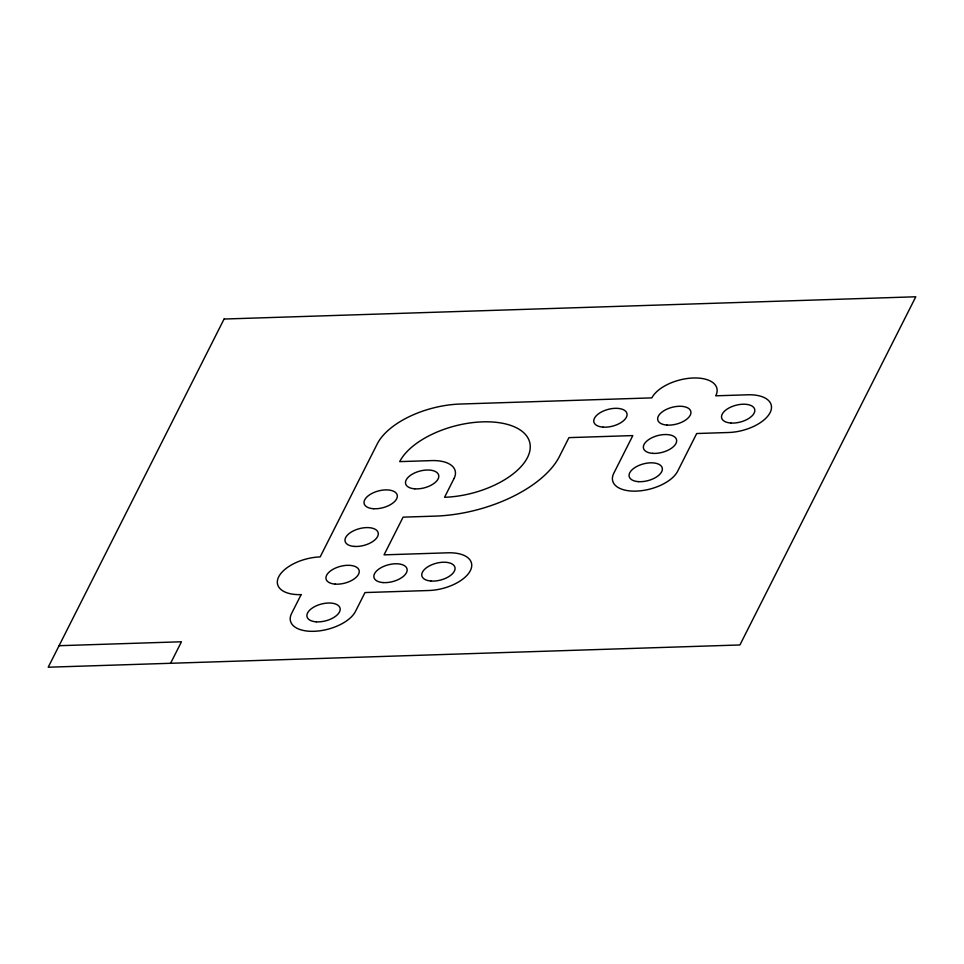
<?xml version="1.0" encoding="UTF-8"?>
<svg xmlns="http://www.w3.org/2000/svg" width="964" height="964" viewBox="0 0 964 964"><rect width="100%" height="100%" fill="white"/><g stroke="black" fill="none" stroke-linecap="round" stroke-linejoin="round"><path stroke-width="1.45" d="M170.604 663.28L181.461 641.771L59.057 645.711M224.082 319.036L48.2 667.221L739.918 644.964L915.8 296.779L224.082 319.036M301.117 594.619L291.598 613.466A34.15 17.34 -14.7 0 0 314.011 631.299A34.15 17.34 -14.7 0 0 355.475 611.417L364.995 592.559L428.884 590.51A34.15 17.34 -14.7 0 0 470.348 570.628A34.15 17.34 -14.7 0 0 447.923 552.806L384.046 554.854L403.097 517.15L435.029 516.126A102.461 52.032 -14.7 0 0 559.421 456.49L568.941 437.632L632.818 435.583L613.779 473.288A34.15 17.34 -14.7 0 0 636.192 491.11A34.15 17.34 -14.7 0 0 677.656 471.227L696.707 433.523L728.639 432.499A34.15 17.34 -14.7 0 0 770.103 412.616A34.15 17.34 -14.7 0 0 747.69 394.794L715.746 395.818A34.15 17.34 -14.7 0 0 693.333 377.996A34.15 17.34 -14.7 0 0 651.869 397.879L460.226 404.037A68.311 34.692 -14.7 0 0 377.31 443.802L320.168 556.915A34.15 17.34 -14.7 0 0 278.704 576.797A34.15 17.34 -14.7 0 0 301.117 594.619M454.08 478.421L444.561 497.279A68.311 34.692 -14.7 0 0 527.477 457.514A68.311 34.692 -14.7 0 0 482.651 421.858A68.311 34.692 -14.7 0 0 399.723 461.623L431.655 460.599A34.15 17.34 -14.7 0 1 454.08 478.421M730.82 423.027A17.075 8.676 -14.7 0 0 754.788 409.869A17.075 8.676 -14.7 0 0 728.88 408.037A17.075 8.676 -14.7 0 0 730.82 423.027M666.943 425.076A17.075 8.676 -14.7 0 0 690.911 411.917A17.075 8.676 -14.7 0 0 665.003 410.098A17.075 8.676 -14.7 0 0 666.943 425.076M603.066 427.136A17.075 8.676 -14.7 0 0 627.034 413.978A17.075 8.676 -14.7 0 0 601.126 412.146A17.075 8.676 -14.7 0 0 603.066 427.136M652.652 453.357A17.075 8.676 -14.7 0 0 676.632 440.199A17.075 8.676 -14.7 0 0 650.712 438.367A17.075 8.676 -14.7 0 0 652.652 453.357M638.373 481.639A17.075 8.676 -14.7 0 0 662.34 468.48A17.075 8.676 -14.7 0 0 636.433 466.648A17.075 8.676 -14.7 0 0 638.373 481.639M316.192 621.828A17.075 8.676 -14.7 0 0 340.159 608.67A17.075 8.676 -14.7 0 0 314.252 606.838A17.075 8.676 -14.7 0 0 316.192 621.828M431.053 581.039A17.075 8.676 -14.7 0 0 455.032 567.88A17.075 8.676 -14.7 0 0 429.125 566.049A17.075 8.676 -14.7 0 0 431.053 581.039M383.154 582.581A17.075 8.676 -14.7 0 0 407.121 569.423A17.075 8.676 -14.7 0 0 381.214 567.591A17.075 8.676 -14.7 0 0 383.154 582.581M335.243 584.124A17.075 8.676 -14.7 0 0 359.211 570.965A17.075 8.676 -14.7 0 0 333.303 569.134A17.075 8.676 -14.7 0 0 335.243 584.124M354.282 546.419A17.075 8.676 -14.7 0 0 378.262 533.261A17.075 8.676 -14.7 0 0 352.342 531.429A17.075 8.676 -14.7 0 0 354.282 546.419M373.333 508.715A17.075 8.676 -14.7 0 0 397.301 495.556A17.075 8.676 -14.7 0 0 371.393 493.725A17.075 8.676 -14.7 0 0 373.333 508.715M414.797 488.832A17.075 8.676 -14.7 0 0 438.765 475.674A17.075 8.676 -14.7 0 0 412.857 473.842A17.075 8.676 -14.7 0 0 414.797 488.832"/></g></svg>
